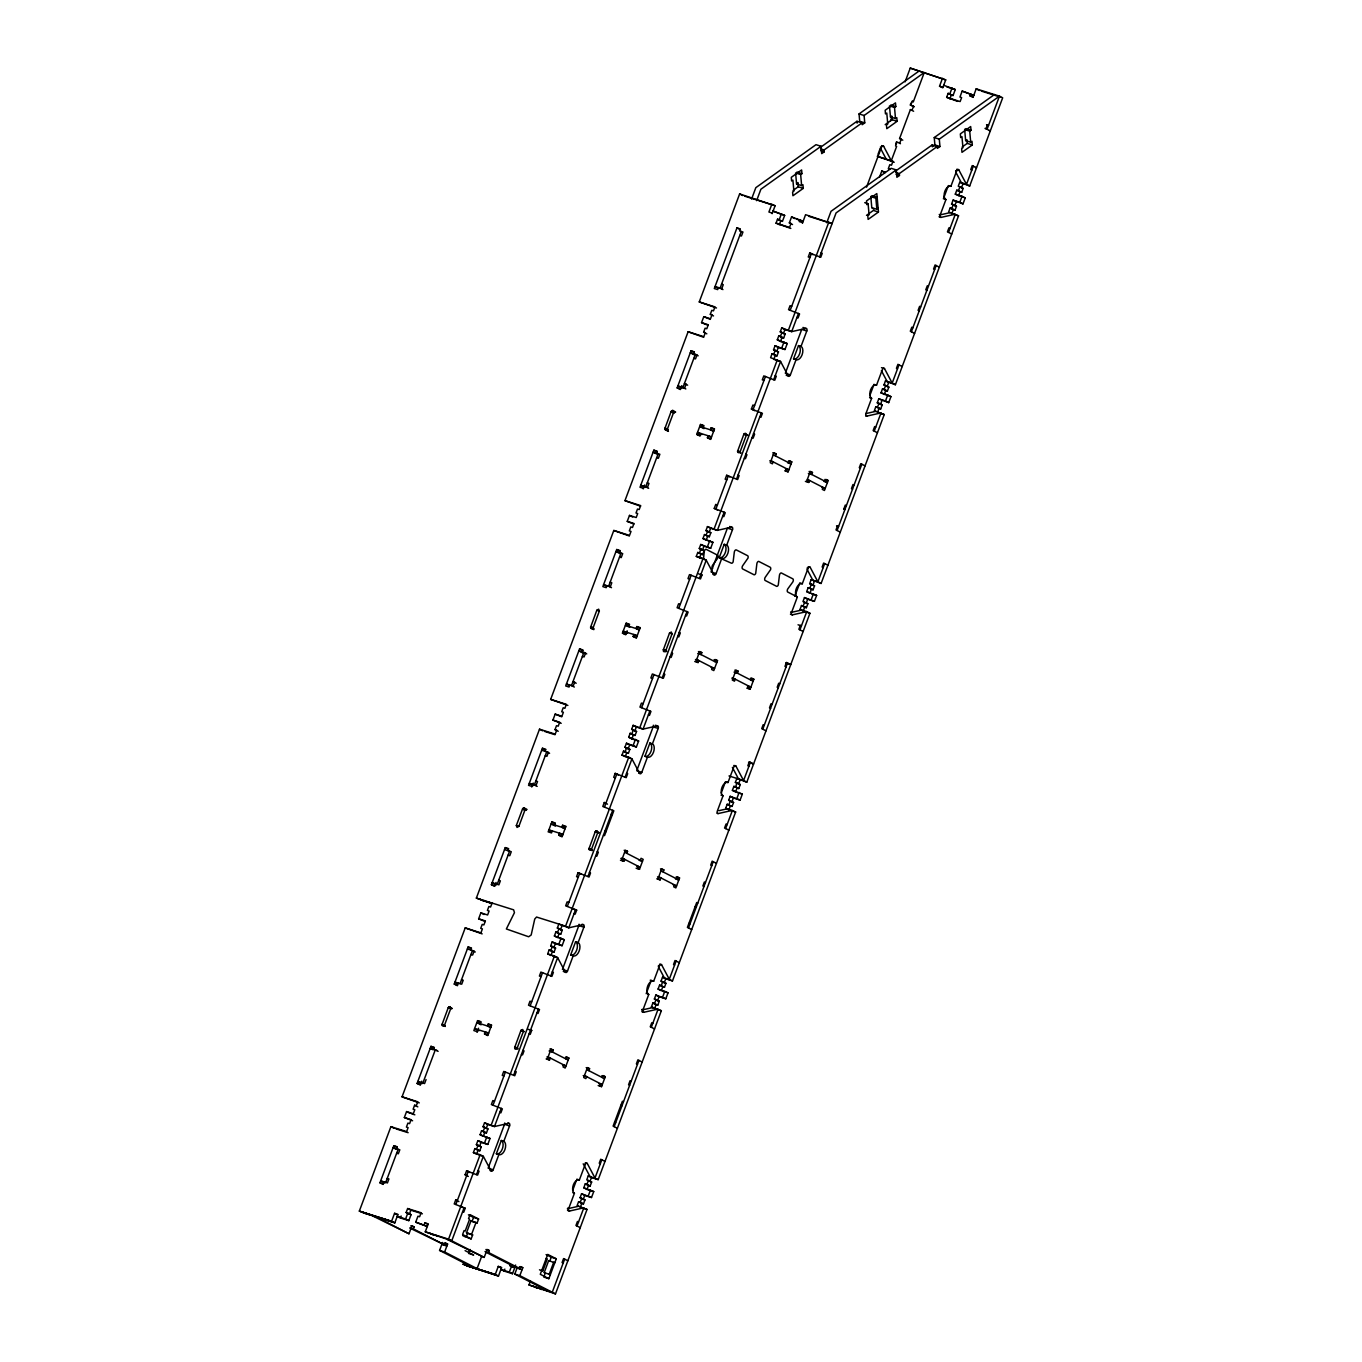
<?xml version="1.0" encoding="UTF-8"?>
<svg xmlns="http://www.w3.org/2000/svg" width="1362" height="1362" viewBox="0 0 1362 1362"><rect width="100%" height="100%" fill="white"/><g stroke="black" fill="none" stroke-linecap="round" stroke-linejoin="round"><path stroke-width="1.5" d="M703.541 558.573L704.239 551.729A2.128 1.192 -72.5 0 1 705.227 549.635L705.669 549.363A2.128 1.192 -72.5 0 1 706.265 549.38L717.57 555.168A2.128 1.192 -72.5 0 1 717.995 555.679L718.115 556.241M716.752 556.683L731.36 563.17A2.128 1.192 -72.5 0 0 733.131 561.842L734.288 552.274A2.128 1.192 -72.5 0 1 736.314 549.925L747.602 555.696A2.128 1.192 -72.5 0 1 747.976 558.114L742.75 565.605A2.128 1.192 -72.5 0 0 742.648 568.941L753.952 574.73A2.128 1.192 -72.5 0 0 755.706 573.402L756.863 563.817A2.128 1.192 -72.5 0 1 757.851 561.74L758.276 561.467A2.128 1.192 -72.5 0 1 758.889 561.485L770.194 567.256A2.128 1.192 -72.5 0 1 770.552 569.674L765.325 577.165A2.128 1.192 -72.5 0 0 764.678 579.429L764.797 579.991A2.128 1.192 -72.5 0 0 765.223 580.501L776.527 586.29A2.128 1.192 -72.5 0 0 777.123 586.307L777.566 586.035A2.128 1.192 -72.5 0 0 778.281 584.962L779.439 575.377A2.128 1.192 -72.5 0 1 780.426 573.3L780.852 573.01A2.128 1.192 -72.5 0 1 781.465 573.027L792.769 578.816A2.128 1.192 -72.5 0 1 793.195 579.327L793.314 579.889A2.128 1.192 -72.5 0 1 792.667 582.153L787.9 588.725A2.128 1.192 -72.5 0 0 787.253 590.989L787.372 591.551A2.128 1.192 -72.5 0 0 787.798 592.061L797.366 596.965L791.645 612.253A2.128 1.192 -72.5 0 0 792.446 614.841L806.747 611.623L809.947 613.258L746.785 782.18L736.842 778.417L735.361 782.401L740.247 784.563L738.766 788.547L733.88 786.368L732.398 790.352L735.599 791.986L737.08 788.019M441.918 1024.854L448.234 1007.71L450.056 1006.62L450.754 1008.51L444.557 1025.075C442.344 1028.157 440.284 1022.521 445.136 1026.488M516.334 825.542L517.049 827.432L518.871 826.342L525.051 809.777L524.353 807.904L522.531 808.994L516.334 825.542L518.871 826.342M590.529 627.405L596.828 610.261L598.65 609.172L599.348 611.061L593.168 627.627C590.938 630.708 588.878 625.073 593.73 629.04M514.598 1047.701L520.897 1030.574L522.719 1029.485L523.417 1031.357L517.237 1047.923C509.286 1049.472 524.37 1049.932 514.7 1047.123L517.237 1047.923M664.826 428.672L671.125 411.545L672.947 410.439L673.662 412.328L667.465 428.894C665.235 431.975 663.175 426.34 668.027 430.324M588.895 848.986L595.194 831.841L597.016 830.752L597.731 832.642L591.534 849.207C589.303 852.289 587.243 846.653 592.095 850.62M663.192 650.253L669.491 633.126L671.313 632.019L672.028 633.909L665.831 650.474C657.897 652.006 672.964 652.483 663.311 649.674L665.831 650.474M737.489 451.537L743.805 434.393L745.627 433.303L746.325 435.193L740.128 451.741C737.898 454.84 735.855 449.205 740.707 453.171M394.81 1222.889L391.592 1221.254L394.571 1213.304L397.942 1214.359L394.81 1222.889L359.33 1211.107L390.911 1126.646L406.625 1131.584L408.106 1127.617L406.421 1127.089L407.902 1123.105L409.587 1123.633L411.086 1119.666L404.344 1117.538L406.574 1111.579L413.299 1113.707L414.797 1109.724L413.112 1109.196L414.593 1105.229L416.278 1105.757L417.759 1101.773L402.045 1096.836L465.208 927.914L480.922 932.868L482.403 928.884L480.718 928.356L482.216 924.389L483.885 924.917L485.383 920.933L478.641 918.822L480.871 912.863L487.613 914.975L489.094 911.008L487.409 910.463L488.89 906.496L490.575 907.024L492.074 903.057M491.903 903.636L476.359 898.103L539.505 729.198L555.219 734.135L556.7 730.168L555.015 729.623L556.513 725.657L558.199 726.184L559.68 722.218L552.938 720.089L555.168 714.131L561.91 716.242L563.391 712.275L561.706 711.747L563.204 707.763L564.872 708.308L566.371 704.324L550.657 699.387L613.802 530.465L629.516 535.402L631.015 531.435L629.329 530.908L630.81 526.924L632.496 527.469L633.977 523.485L627.252 521.374L629.482 515.415L636.207 517.526L637.688 513.542L636.003 513.014L637.501 509.047L639.187 509.575L640.668 505.608L624.954 500.654L688.116 331.749L703.813 336.686L705.312 332.703L703.626 332.175L705.107 328.208L706.793 328.736L708.274 324.769L701.549 322.641L703.779 316.682L710.504 318.793L712.003 314.826L710.317 314.299L711.798 310.315L713.484 310.842L714.965 306.876L699.251 301.938L739.634 193.932L775.097 205.73L772.135 213.681M383.165 1184.429L379.947 1182.795L393.822 1145.697L397.193 1146.753L396.444 1148.745M421.76 1081.173L420.313 1085.071L417.095 1083.437L430.971 1046.339L434.342 1047.395L433.593 1049.387M457.462 985.713L454.244 984.062L468.119 946.965L471.49 948.037L470.741 950.012M496.074 882.44L494.61 886.339L491.393 884.704L505.268 847.607L508.639 848.662L507.89 850.654M545.038 751.296L545.787 749.304L542.417 748.249L528.541 785.346L531.912 786.402M582.187 651.938L582.936 649.946L579.565 648.891L565.707 685.971L569.061 687.044L569.81 685.052M619.335 552.563L620.085 550.588L616.714 549.516L602.855 586.613L606.209 587.669L606.958 585.694M656.501 453.205L657.233 451.214L653.862 450.158L640.004 487.255L643.375 488.311M681.817 385.633L680.353 389.532L677.152 387.898L691.028 350.8L694.382 351.856L693.65 353.848M739.787 235.456L741.473 235.984L742.954 232L739.6 230.944L740.332 228.952L736.961 227.897L714.301 288.523L717.672 289.595L718.404 287.603M384.067 1181.858L383.318 1183.85L379.947 1182.795M458.364 983.143L457.615 985.135L454.244 984.062M531.759 786.981L533.223 783.082M643.204 488.89L644.669 484.991M751.569 199.056L755.825 187.667L815.991 144.678L821.048 146.262L821.695 153.634L824.282 151.795L824.112 149.956L862.01 122.886L862.18 124.725L864.751 122.869L864.104 115.498L924.27 72.509L913.374 101.656L912.37 101.333M385.735 1182.386L398.13 1149.273M422.884 1083.028L435.278 1049.915L438.121 1051.362M460.05 983.67L472.427 950.54L475.27 952.004M497.198 884.313L509.575 851.182M621.021 553.091L608.644 586.222L611.487 587.669M658.169 453.733L645.792 486.847L648.652 488.311M741.268 231.472L720.089 288.131L722.95 289.595M426.068 1079.589L424.569 1083.556L417.845 1081.445L422.118 1083.624M756.625 200.657L760.881 189.25L821.048 146.262M771.896 204.096L768.917 212.029L772.288 213.102M415.716 1222.174L427.327 1226.464L415.716 1222.174L417.947 1216.215L419.615 1216.743L421.113 1212.759L407.647 1208.537L406.148 1212.503L411.052 1214.683L408.821 1220.641L400.394 1217.986L401.143 1216.011M480.19 1023.696L480.939 1021.704L477.568 1020.649L473.857 1030.574L477.228 1031.647M554.504 824.963L555.236 822.971L551.882 821.916L548.154 831.859L551.525 832.914L552.274 830.922M627.15 630.793L625.669 634.777L622.468 633.126L626.179 623.2L629.533 624.256L628.801 626.248M699.966 436.044L696.765 434.41L700.477 424.467L703.848 425.523L703.098 427.515M790.811 228.441L776.051 223.164L777.532 219.18L782.435 221.359L784.665 215.4L773.037 211.11L784.665 215.4M408.821 1220.641L405.604 1218.99L407.834 1213.031M779.217 219.725L781.447 213.749M477.075 1032.226L478.556 1028.242M700.868 433.474L700.119 435.465L696.765 434.41M411.052 1214.683L409.366 1214.138L410.847 1210.171L407.647 1208.537M779.268 224.798L780.749 220.831L777.532 219.18M369.017 1214.155L408.992 1233.768L411.971 1225.817L414.116 1226.907L413.367 1228.899L444.727 1244.953L445.476 1242.961L447.604 1244.051L444.642 1252.001L477.075 1268.601L481.433 1256.956M490.695 1027.629L487.494 1025.995L488.243 1024.003L491.597 1025.058L487.732 1035.58L484.514 1033.928L485.264 1031.953L488.464 1033.588M565.009 828.896L561.791 827.262L562.54 825.27L565.911 826.325L562.029 836.847L558.829 835.212L559.561 833.221L562.778 834.872M639.306 630.18L636.088 628.529L636.837 626.554L640.208 627.61L636.326 638.131L633.126 636.48L633.858 634.505L637.075 636.139M713.603 431.448L710.402 429.813L711.134 427.821L714.505 428.877L710.623 439.398L707.423 437.764L708.172 435.772L711.373 437.406M792.531 224.543L789.33 222.891L791.56 216.933L803.171 221.223L796.447 219.112M424.127 1224.813L424.876 1222.838L428.23 1223.893L425.267 1231.844L451.758 1240.799L464.136 1207.685M799.971 219.588L799.222 221.563L802.593 222.619M802.439 223.215L805.572 214.685L832.063 223.64L808.773 216.32M457.377 1200.484L455.691 1199.956L454.21 1203.923L465.208 1208.23L463.727 1212.214L462.654 1211.652M468.307 1176.428L465.106 1174.776L466.587 1170.809L477.602 1175.117L479.083 1171.133L478.011 1170.588M474.878 1148.609L478.096 1150.26L476.598 1154.227L473.397 1152.592L474.878 1148.609L479.782 1150.788L481.263 1146.804L476.377 1144.642L477.858 1140.658L487.8 1144.42L490.031 1138.462L480.088 1134.699L481.569 1130.732L486.455 1132.895L487.954 1128.928L483.05 1126.749L484.549 1122.782L494.474 1126.544L508.775 1123.309A2.128 1.192 -72.5 0 1 509.575 1125.897L503.821 1141.288A7.099 3.967 -72.5 0 1 504.876 1149.715A7.099 3.967 -72.5 0 1 498.884 1154.533L493.18 1169.754A2.128 1.192 -72.5 0 1 491.018 1170.809L489.997 1170.503M549.175 949.893L552.393 951.527L550.912 955.511L547.694 953.86L549.175 949.893L554.079 952.055L555.56 948.088L550.674 945.909L552.155 941.942L562.097 945.705L564.328 939.746L554.385 935.983L555.866 932L560.752 934.179L562.251 930.195L557.347 928.033L558.846 924.049L568.788 927.811L583.072 924.594A2.128 1.192 -72.5 0 1 583.889 927.182L578.135 942.555A7.099 3.967 -72.5 0 1 579.173 950.982A7.099 3.967 -72.5 0 1 573.181 955.818L567.494 971.021A2.128 1.192 -72.5 0 1 565.315 972.093L563.289 971.447M589.457 872.497L590.529 873.042L589.048 877.026L578.033 872.719L576.552 876.685L578.237 877.213M605.971 803.035L604.285 802.507L602.804 806.474L613.819 810.782L604.524 835.621L603.451 835.076M626.605 773.139L627.678 773.684L626.197 777.668L615.181 773.361L613.7 777.327L615.386 777.855M639.612 773.361L631.934 758.889L621.991 755.144L623.49 751.16L628.376 753.339L629.857 749.355L624.971 747.193L626.452 743.209L636.394 746.972L638.625 741.013L628.682 737.251L630.163 733.284L635.067 735.446L636.548 731.479L631.662 729.3L633.143 725.333L643.085 729.096L657.369 725.861A2.128 1.192 -72.5 0 1 658.187 728.449L652.432 743.839A7.099 3.967 -72.5 0 1 653.471 752.267A7.099 3.967 -72.5 0 1 647.478 757.085L641.791 772.305A2.128 1.192 -72.5 0 1 639.612 773.361L638.608 773.037M721.809 558.284L716.089 573.572A2.128 1.192 -72.5 0 1 713.909 574.628L706.231 560.174L696.305 556.411L697.787 552.444L702.673 554.606L704.154 550.64L699.268 548.46L700.749 544.494L710.692 548.256L712.922 542.28L702.979 538.535L704.477 534.551L709.364 536.73L710.845 532.746L705.959 530.584L707.44 526.6L717.382 530.363L731.666 527.145A2.128 1.192 -72.5 0 1 732.484 529.733L726.729 545.106A7.099 3.967 -72.5 0 1 727.938 553.057A7.099 3.967 -72.5 0 1 722.32 558.539L719.289 557.484L724.209 544.323L726.729 545.106M717.468 510.035L714.25 508.384L715.731 504.417L717.416 504.944M738.068 475.049L739.14 475.593L737.642 479.577L726.644 475.27L725.146 479.237L726.831 479.764M754.616 410.66L751.398 409.026L752.897 405.042L754.565 405.587M805.963 328.412L791.68 331.63L781.737 327.884L780.256 331.851L785.142 334.03L783.661 337.997L778.775 335.835L777.293 339.802L787.219 343.565L784.989 349.523L775.063 345.761L773.565 349.745L778.468 351.907L776.97 355.891L772.084 353.711L770.603 357.678L780.545 361.441L788.206 375.912A2.128 1.192 -72.5 0 0 790.386 374.856L796.072 359.636A7.099 3.967 -72.5 0 0 802.082 354.818A7.099 3.967 -72.5 0 0 801.026 346.391L806.781 331A2.128 1.192 -72.5 0 0 805.963 328.412L802.933 327.459M821.167 252.787L822.239 253.332L820.741 257.316L809.743 253.009L808.245 256.975L809.93 257.503M455.878 1204.451L468.273 1171.337M476.564 1149.136L478.045 1145.17M483.255 1131.26L484.736 1127.276M493.044 1105.093L505.421 1071.979M530.193 1005.735L542.57 972.604M550.861 950.421L552.359 946.437M557.552 932.527L559.033 928.561M567.341 906.36L579.718 873.246M604.49 807.002L616.867 773.888M625.158 751.688L626.656 747.721M631.849 733.812L633.347 729.828M641.638 707.644L654.015 674.513M678.787 608.286L691.164 575.156M699.472 552.972L700.953 548.988M706.146 535.079L707.644 531.112M715.935 508.911L728.312 475.798M753.084 409.553L765.478 376.44M773.769 354.239L775.25 350.272M780.46 336.363L781.941 332.379M790.232 310.195L811.429 253.536M472.018 1267.018L439.585 1250.418L442.565 1242.467M481.263 1146.804L479.577 1146.276L481.058 1142.309L477.858 1140.658M481.569 1130.732L484.77 1132.367L483.289 1136.351L480.088 1134.699M487.954 1128.928L486.268 1128.4L487.749 1124.416L484.549 1122.782M555.56 948.088L553.874 947.56L555.355 943.577L552.155 941.942M555.866 932L559.084 933.651L557.586 937.618L554.385 935.983M562.251 930.195L560.565 929.667L562.046 925.7M625.209 756.778L626.69 752.811L623.49 751.16M629.857 749.355L628.171 748.828L629.67 744.861L626.452 743.209M638.625 741.013L631.9 738.902L633.381 734.918L630.163 733.284M636.548 731.479L634.862 730.951L636.343 726.967L633.143 725.333M699.506 558.062L700.987 554.079L697.787 552.444M704.154 550.64L702.469 550.112L703.967 546.128L700.749 544.494M704.477 534.551L707.678 536.202L706.197 540.169L702.979 538.535M710.845 532.746L709.159 532.219L710.658 528.252L707.44 526.6M772.084 353.711L775.284 355.346L773.803 359.33L780.545 361.441L773.735 379.657M778.468 351.907L776.783 351.379L778.264 347.412L775.063 345.761M787.219 343.565L780.494 341.436L781.975 337.47L778.775 335.835M785.142 334.03L783.456 333.503L784.955 329.519L781.737 327.884M826.768 222.721L831.024 211.314L891.191 168.326L896.247 169.927L896.894 177.298L899.482 175.443L899.312 173.604L937.209 146.534L937.362 148.373L939.95 146.517L939.303 139.145L999.47 96.157L1002.67 97.809L969.693 185.998L959.75 182.253L958.269 186.219L963.155 188.399L961.674 192.365L956.771 190.186L955.29 194.17L965.232 197.933L963.002 203.891L953.059 200.129L951.578 204.113L956.464 206.275L954.983 210.259L950.097 208.08L948.599 212.046L958.542 215.809L895.396 384.731L885.453 380.968L883.972 384.952L888.858 387.114L887.377 391.098L882.474 388.919L880.993 392.903L890.935 396.648L888.705 402.624L878.762 398.862L877.281 402.829L882.167 405.008L880.686 408.975L875.8 406.812L874.302 410.779L884.244 414.542L821.099 583.464L811.156 579.701L809.658 583.668L814.561 585.847L813.063 589.814L808.177 587.652L806.696 591.619L809.896 593.27L811.394 589.286M732.398 790.352L742.341 794.097L740.111 800.073L730.168 796.31L728.67 800.277L733.573 802.456L732.075 806.423L727.189 804.261L725.708 808.228L735.65 811.99L672.487 980.912L662.545 977.15L661.064 981.117L665.95 983.296L664.469 987.263L659.583 985.101L658.084 989.067L668.027 992.83L665.797 998.789L655.871 995.026L654.373 999.01L659.276 1001.172L657.778 1005.156L652.892 1002.977L651.411 1006.961L661.353 1010.723L598.19 1179.628L588.248 1175.866L586.767 1179.85L591.653 1182.012L590.172 1185.996L585.285 1183.816L583.787 1187.8L593.73 1191.563L591.5 1197.521L581.557 1193.759L580.076 1197.726L584.962 1199.905L583.481 1203.872L578.595 1201.71L577.096 1205.676L587.039 1209.439L555.475 1293.9L519.824 1275.649L522.804 1267.699L520.659 1266.609L519.926 1268.601L488.566 1252.546L489.298 1250.554L487.17 1249.465L484.191 1257.415L448.558 1239.165L480.122 1154.704L473.397 1152.592M484.583 1142.786L486.813 1136.827M491.273 1124.893L554.436 955.988L547.694 953.86M558.897 944.053L561.11 938.095M575.598 909.595L568.788 927.811L565.57 926.177L628.733 757.255L621.991 755.144M633.194 745.337L635.424 739.362M639.868 727.444L703.03 558.522L696.305 556.411M707.491 546.605L709.721 540.646M714.182 528.728L777.327 359.806M781.788 347.889L784.018 341.913M788.479 329.996L828.862 222.006M476.53 1174.572L483.34 1156.355L480.122 1154.704M501.301 1108.327L494.474 1126.544L487.749 1124.416M513.678 1075.197L538.45 1008.953M550.827 975.839L557.637 957.622L554.436 955.988M587.975 876.481L612.747 810.237M625.124 777.106L631.934 758.889L628.733 757.255M649.895 710.879L643.085 729.096L636.343 726.967M662.272 677.748L687.044 611.504M699.421 578.39L706.231 560.174L703.03 558.522M724.192 512.146L717.382 530.363L710.658 528.252M736.57 479.032L761.341 412.788M798.49 313.413L791.68 331.63L784.955 329.519M819.686 256.771L836.081 212.915L896.247 169.927M530.635 1029.825L531.708 1030.37L530.227 1034.354L529.154 1033.809M568.822 902.393L567.137 901.865L565.656 905.832L576.671 910.139L575.173 914.123L574.1 913.579M700.919 574.406L701.975 574.968L700.494 578.935L689.478 574.628L687.997 578.595L689.683 579.139M504.757 1122.986A2.128 1.192 -72.5 0 1 504.536 1124.314L488.141 1168.17L493.18 1169.754M562.438 969.438L578.833 925.598A2.128 1.192 -72.5 0 0 579.054 924.253M653.334 725.231A2.128 1.192 -72.5 0 1 653.13 726.865L636.735 770.722L641.791 772.305M711.032 571.989L727.427 528.133L732.484 529.733M466.519 1232.78L470.98 1220.863L477.092 1223.008L478.59 1219.024L470.026 1214.649L468.545 1218.615L469.618 1219.16L465.157 1231.095L464.084 1230.55L462.603 1234.517L471.15 1238.892L472.648 1234.925L466.519 1232.78L472.648 1234.925M498.884 1154.533L496.347 1153.75L501.301 1140.488L503.821 1141.288M573.181 955.818L570.644 955.017L575.598 941.772L578.135 942.555M647.478 757.085L644.958 756.285L649.912 743.039L652.432 743.839M796.072 359.636L793.552 358.836L798.507 345.59L801.026 346.391M467.592 1233.342L466.11 1237.309L462.688 1235.555M477.092 1223.008L472.052 1221.408L473.533 1217.441L468.409 1214.802M471.575 1234.381L476.036 1222.446M877.996 154.349L880.192 148.458M890.459 121.014L891.923 117.098M905.117 81.822L910.242 68.1L945.722 79.898L942.742 87.832L939.542 86.198L942.504 78.247M866.538 187.173L881.435 147.3A2.128 1.192 -72.5 0 1 883.615 146.245L891.293 160.716L896.622 146.466L895.549 145.921L897.03 141.954L900.452 143.708M470.094 1249.465L468.596 1253.432L473.653 1255.015L465.106 1250.639M546.145 1058.938L549.499 1060.011L550.248 1058.019L546.877 1056.963M549.499 1060.011L547.371 1058.904L551.082 1048.978L553.227 1050.068L552.478 1052.06L549.107 1050.987M620.442 860.222L623.813 861.278L624.545 859.286L621.174 858.23M626.775 853.327L627.524 851.335L625.379 850.246L621.668 860.188L623.813 861.278M694.739 661.489L698.11 662.545L698.842 660.57L695.488 659.514M698.11 662.545L695.965 661.455L699.676 651.53L701.822 652.619L701.072 654.611L697.719 653.539M775.387 455.878L776.119 453.887L773.991 452.797L770.262 462.74L772.407 463.829L773.156 461.837L769.785 460.782M879.563 177.009L881.776 171.05L885.147 172.106M895.668 143.963L896.417 141.971M910.94 103.12L910.208 105.095L913.562 106.168L912.08 110.135L910.395 109.607L899.584 138.515L902.802 140.167M899.788 143.027L901.269 139.06L899.584 138.515M563.8 1064.948L563.051 1066.94L565.179 1068.029L568.907 1058.087L566.762 1056.997L566.013 1058.989M638.097 866.232L637.348 868.207L639.493 869.314L643.204 859.371L641.059 858.281L640.327 860.256M712.394 667.499L711.645 669.491L713.79 670.581L717.502 660.638L715.356 659.548L714.624 661.54M786.691 468.766L785.942 470.758L788.087 471.848L791.799 461.922L789.671 460.816L788.921 462.808M495.308 1274.338L498.271 1266.388L501.642 1267.46L498.509 1275.99L463.046 1264.191L498.509 1275.99M514.751 1267.767L509.865 1265.604L514.751 1267.767L512.521 1273.725L504.11 1271.086L504.842 1269.095M957.571 101.384L946.658 97.315L948.156 93.348L953.042 95.527L955.273 89.552L943.645 85.261M512.521 1273.725L509.32 1272.091L511.55 1266.132M949.825 93.876L952.055 87.917M949.876 98.966L951.357 94.982L948.156 93.348M519.926 1268.601L514.87 1267.018L515.619 1265.026M588.827 1070.668L589.576 1068.676L587.431 1067.587L583.719 1077.512L585.864 1078.619L586.596 1076.627L583.225 1075.571M656.79 878.831L660.161 879.886L660.893 877.894L657.54 876.839M663.124 871.935L663.873 869.943L661.728 868.854L658.016 878.796L660.161 879.886M731.837 678.123L735.208 679.178L734.458 681.17L732.313 680.064L736.042 670.138L738.17 671.228L737.438 673.22L734.067 672.147M805.385 481.382L808.756 482.437L809.505 480.445M808.756 482.437L806.627 481.348L810.339 471.405L812.467 472.495L811.735 474.487L808.364 473.431M547.218 1290.665L514.785 1274.066L517.015 1268.107L522.055 1269.69M962.168 91.101L973.779 95.374L962.168 91.101L959.938 97.06L961.623 97.587L960.125 101.554L946.658 97.315M600.148 1083.556L599.399 1085.548L601.544 1086.638L605.256 1076.712L603.111 1075.605L602.379 1077.597M674.445 884.84L673.696 886.815L675.841 887.922L679.553 877.979L677.408 876.89L676.676 878.865M748.742 686.107L747.993 688.099L750.139 689.189L753.85 679.246L751.722 678.157L750.973 680.149M823.04 487.375L822.308 489.367L824.436 490.473L828.147 480.531L826.019 479.441L825.27 481.416M987.075 129.288L999.47 96.157L976.179 88.836L973.047 97.366L969.829 95.732L970.578 93.74M555.475 1293.9L528.967 1284.928L530.465 1280.961M572.619 1190.524L576.143 1181.075M646.201 993.698L651.155 980.453L653.675 981.236L659.429 965.862A2.128 1.192 -72.5 0 1 661.609 964.807L669.287 979.261L676.097 961.044M721.213 793.076L725.452 781.72L727.989 782.52L733.743 767.129A2.128 1.192 -72.5 0 1 735.906 766.074L743.584 780.545L746.785 782.18M794.829 596.164L799.766 583.004M869.807 395.627L874.063 384.271M943.406 198.801L948.361 185.555M539.488 1269.81L542.842 1270.865L547.303 1258.948L546.23 1258.403M544.221 1272.568L548.665 1260.633L554.794 1262.778L553.721 1262.233L549.261 1274.151L550.333 1274.696L544.221 1272.568L545.277 1273.112L543.796 1277.079L548.852 1278.68L556.275 1258.794L547.728 1254.419L540.288 1274.287L548.852 1278.68M577.028 1226.021L583.838 1207.805L569.554 1211.022A2.128 1.192 -72.5 0 1 568.737 1208.434L574.423 1193.214A7.099 3.967 -72.5 0 1 573.385 1184.787A7.099 3.967 -72.5 0 1 579.378 1179.969L585.132 1164.578A2.128 1.192 -72.5 0 1 587.311 1163.523L594.99 1177.994L601.8 1159.777M651.325 1027.288L658.135 1009.072L643.851 1012.289A2.128 1.192 -72.5 0 1 643.034 1009.702L648.738 994.498A7.099 3.967 -72.5 0 1 647.682 986.071A7.099 3.967 -72.5 0 1 653.675 981.236M727.989 782.52A7.099 3.967 -72.5 0 0 721.996 787.338A7.099 3.967 -72.5 0 0 723.035 795.766L717.348 810.986A2.128 1.192 -72.5 0 0 718.149 813.574L732.433 810.356L725.623 828.573M796.344 596.539L796.838 596.692A7.099 3.967 -72.5 0 1 796.481 588.129A7.099 3.967 -72.5 0 1 802.286 583.787L808.041 568.414A2.128 1.192 -72.5 0 1 810.22 567.358L817.881 581.812L821.099 583.464M895.396 384.731L892.178 383.097L884.517 368.625A2.128 1.192 -72.5 0 0 882.338 369.681L876.583 385.071A7.099 3.967 -72.5 0 0 870.59 389.89A7.099 3.967 -72.5 0 0 871.629 398.317L865.943 413.537A2.128 1.192 -72.5 0 0 866.76 416.125L881.044 412.89L874.234 431.107M948.531 232.391L955.341 214.174L941.057 217.392A2.128 1.192 -72.5 0 1 940.24 214.804L945.926 199.584A7.099 3.967 -72.5 0 1 944.887 191.157A7.099 3.967 -72.5 0 1 950.88 186.339L956.635 170.965A2.128 1.192 -72.5 0 1 958.814 169.892L966.492 184.364L969.693 185.998M546.094 1254.589L551.235 1257.211L549.737 1261.178L548.665 1260.633M801.486 605.528L804.704 607.18L803.205 611.146L800.005 609.512L801.486 605.528L806.389 607.707L807.87 603.724L802.984 601.561L804.465 597.577L814.408 601.34L816.638 595.381L806.696 591.619M580.28 1202.237L581.761 1198.271M586.954 1184.344L588.452 1180.377M654.577 1003.505L656.058 999.538M661.268 985.628L662.749 981.644M728.874 804.789L730.355 800.805M738.766 788.547L735.565 786.895L737.046 782.929L735.361 782.401M803.171 606.056L804.653 602.089M813.063 589.814L809.862 588.18L811.343 584.196L809.658 583.668M880.686 408.975L877.468 407.34L878.967 403.356L877.281 402.829M887.377 391.098L884.159 389.447L885.64 385.48L883.972 384.952M954.983 210.259L951.783 208.607L953.264 204.641L951.578 204.113M961.674 192.365L958.456 190.731L959.955 186.747M580.314 1207.328L581.795 1203.344L578.595 1201.71M584.962 1199.905L583.277 1199.377L584.775 1195.393L581.557 1193.759M593.73 1191.563L587.005 1189.435L588.486 1185.468L585.285 1183.816M588.248 1175.866L591.448 1177.517L589.967 1181.484L591.653 1182.012M652.892 1002.977L656.092 1004.628L654.611 1008.595L651.411 1006.961M659.276 1001.172L657.591 1000.644L659.072 996.678L655.871 995.026M659.583 985.101L662.783 986.735L661.302 990.719L658.084 989.067M665.95 983.296L664.264 982.768L665.763 978.784L662.545 977.15M735.65 811.99L728.908 809.879L730.407 805.895L727.189 804.261M733.573 802.456L731.888 801.929L733.369 797.945L730.168 796.31M738.579 784.035L740.06 780.068M804.465 597.577L807.666 599.229L806.185 603.196L807.87 603.724M812.876 585.319L814.357 581.336M879.001 408.447L877.52 412.414L884.244 414.542M880.482 404.48L881.963 400.496M884.193 394.537L885.692 390.571M887.173 386.587L888.654 382.62M953.298 209.714L951.817 213.698L958.542 215.809M954.779 205.747L956.277 201.78M958.507 195.805L959.989 191.838M962.951 183.887L961.47 187.854L963.155 188.399M989.272 130.599L990.293 130.922L986.003 128.743L987.501 124.759L988.557 125.304L986.548 124.674M564.651 1259.135L552.257 1292.266L528.967 1284.928M588.299 1195.87L590.529 1189.911M614.177 1126.646L638.948 1060.419M662.596 997.154L664.826 991.196M688.474 927.931L713.245 861.686M736.893 798.421L739.123 792.463M750.394 762.328L743.584 780.545L729.01 775.948M762.771 729.198L787.542 662.953M799.937 629.84L806.747 611.623L800.005 609.512M811.19 599.706L813.42 593.73M824.691 563.596L817.881 581.812L811.156 579.701M837.085 530.482L861.84 464.238M888.705 402.624L885.504 400.973L887.735 395.014L880.993 392.903M898.988 364.88L892.178 383.097L885.453 380.968M911.382 331.749L936.154 265.505M963.002 203.891L959.801 202.257L962.032 196.281L955.29 194.17M973.302 166.147L966.492 184.364L959.75 182.253M671.892 410.609C676.676 411.869 674.565 414.457 671.125 411.545L673.662 412.328M523.297 808.058C528.064 809.317 525.97 811.922 522.531 808.994L525.051 809.777M717.468 558.505L712.701 565.077A2.128 1.192 -72.5 0 0 712.054 567.341L712.19 567.903A2.128 1.192 -72.5 0 0 712.615 568.414M864.751 122.869L859.711 121.286L859.047 113.914L919.214 70.926M820.792 147.13L856.953 121.286L862.01 122.886M800.652 174.557L801.946 173.638L801.622 169.944L791.288 177.332L791.611 181.01L792.905 180.09L793.893 191.157L792.599 192.076L792.922 195.753L803.257 188.382L802.933 184.687L801.639 185.607L796.583 184.023L795.612 172.957L800.652 174.557L801.639 185.607M894.528 107.479L895.821 106.559L895.481 102.882L885.164 110.254L885.487 113.948L886.781 113.029L887.752 124.078L886.458 124.998L886.781 128.692L897.115 121.303L896.792 117.626L895.498 118.545L890.459 116.962L889.471 105.895L894.528 107.479L895.498 118.545M796.583 184.023L797.877 183.104M890.459 116.962L891.752 116.025L892.076 119.72L885.181 124.64M793.042 190.476L798.2 186.781L803.257 188.382M937.209 146.534L932.153 144.934L932.323 146.79L934.894 144.934L934.247 137.562L994.413 94.574M895.992 170.778L932.153 144.934M870.812 196.622L872.089 195.685L877.145 197.286L875.851 198.205L870.812 196.622L871.782 207.671L876.839 209.254L878.132 208.335M964.671 129.543L965.964 128.624L971.004 130.207L970.68 126.53L960.346 133.902L960.67 137.596L961.964 136.677L962.951 147.726L961.657 148.645L961.981 152.34L972.315 144.951L971.991 141.273L970.697 142.193L965.641 140.609L964.671 129.543L969.71 131.127L971.004 130.207M868.105 203.738L866.811 204.658L866.487 200.98L876.822 193.591L878.456 212.029L868.122 219.401L867.798 215.724L869.075 214.804L868.105 203.738L864.734 202.683M965.641 140.609L966.935 139.673L967.258 143.368L962.1 147.062M866.504 215.366L873.4 210.429L878.456 212.029M940.086 214.89L950.284 212.591M865.789 413.605L875.987 411.307M791.492 612.338L801.69 610.04M718.813 810.696L727.393 808.756M641.655 1010.059L653.096 1007.488M567.358 1208.792L578.782 1206.204M945.722 79.898L910.242 68.1M981.321 91.084L1000.729 97.196M946.845 86.913L955.273 89.552M939.542 86.198L942.896 87.253M969.829 95.732L973.2 96.787M951.357 94.982L953.042 95.527M984.998 128.42L986.003 128.743M890.765 104.976L895.821 106.559M892.076 119.72L897.115 121.303M967.258 143.368L972.315 144.951M859.047 113.914L864.104 115.498M934.247 137.562L939.303 139.145M934.894 144.934L939.95 146.517M975.498 167.475L976.503 167.781L972.23 165.602L970.748 169.569L971.804 170.114M881.606 145.615L883.615 146.245M956.788 169.263L958.814 169.892M880.431 146.994L881.435 147.3M955.63 170.642L956.635 170.965M894.221 162.265L877.264 156.307L892.978 161.244L891.497 165.211L889.812 164.683L888.313 168.667L889.999 169.194M949.365 185.862L950.88 186.339M956.771 190.186L958.456 190.731M820.758 148.901L824.112 149.956M895.941 172.548L899.312 173.604M820.911 150.739L824.282 151.795M896.111 174.387L899.482 175.443M953.059 200.129L959.801 202.257M944.411 199.107L945.926 199.584M950.097 208.08L951.783 208.607M939.235 214.481L940.24 214.804M796.906 172.038L801.946 173.638M939.031 216.762L941.057 217.392M744.861 196.213L775.097 205.73M789.33 222.891L791.016 223.419L789.517 227.403L776.051 223.164M780.749 220.831L782.435 221.359M721.588 284.147L723.256 284.692L721.775 288.659L715.05 286.548L717.893 287.995M791.731 306.212L790.045 305.684L788.547 309.668L799.562 313.975L798.081 317.942L797.008 317.397M806.781 331L801.724 329.417L785.329 373.256L790.386 374.856M716.497 307.982L699.251 301.938M881.486 367.672L884.517 368.625M781.975 337.47L783.661 337.997M710.351 319.389L703.779 316.682M708.121 325.348L701.549 322.641M778.264 347.412L784.989 349.523M875.579 384.748L876.583 385.071M882.474 388.919L884.159 389.447M775.284 355.346L776.97 355.891M703.66 337.265L688.116 331.749M878.762 398.862L885.504 400.973M869.603 397.687L871.629 398.317M786.197 375.282L788.206 375.912M875.8 406.812L877.468 407.34M693.837 358.342L695.522 358.87L697.003 354.903L690.279 352.775L694.552 354.971M763.98 380.407L762.294 379.879L763.793 375.895L774.791 380.202L776.289 376.235L775.216 375.691M865.738 415.802L866.76 416.125M751.398 409.026L762.414 413.333L760.932 417.3L759.86 416.755M677.152 387.898L680.523 388.953M743.805 434.393L746.325 435.193M713.756 430.869L699.727 426.459L704.001 428.638M772.748 452.831L776.119 453.887M788.445 460.867L791.799 461.922M711.526 436.827L697.497 432.418L701.788 434.614M707.423 437.764L710.794 438.819M787.696 462.842L791.067 463.914L773.241 454.789M809.113 471.439L812.467 472.495M667.465 428.894L664.945 428.094L668.146 429.745M740.128 451.741L737.608 450.958L740.809 452.593M824.793 479.475L828.147 480.531M785.465 468.8L788.836 469.873L771.011 460.748M824.044 481.45L827.415 482.523L809.59 473.397M784.716 470.792L788.087 471.848M821.814 487.426L825.185 488.481L807.36 479.356M843.878 509.286L844.883 509.609L843.81 509.065L845.291 505.081L846.364 505.642M656.688 457.7L658.374 458.245L659.855 454.261L653.13 452.15L657.403 454.329M836.54 525.868L838.566 526.498L837.494 525.953L836.013 529.937L840.286 532.116M647.273 482.88L648.959 483.408L647.478 487.392L640.736 485.264L645.026 487.46M714.25 508.384L725.265 512.691L723.784 516.675L722.711 516.113M729.657 526.498L731.666 527.145M640.515 506.187L624.954 500.654M808.194 566.711L810.22 567.358M707.678 536.202L709.364 536.73M807.019 568.09L808.041 568.414M707.882 540.697L712.922 542.28M633.824 524.064L627.252 521.374M703.967 546.128L710.692 548.256M800.26 583.157L802.286 583.787M700.987 554.079L702.673 554.606M808.177 587.652L809.862 588.18M629.363 535.998L613.802 530.465M811.582 593.798L816.638 595.381M807.666 599.229L814.408 601.34M712.054 572.312L716.089 573.572M712.905 574.321L713.909 574.628M698.621 573.896L701.975 574.968M804.704 607.18L806.389 607.707M804.891 611.674L809.947 613.258M619.54 557.075L621.225 557.603L622.706 553.619L615.982 551.508L620.255 553.704M790.624 611.947L791.645 612.253M790.437 614.211L792.446 614.841M798.047 624.8L801.418 625.873L800.345 625.311L798.864 629.295L803.137 631.474M610.125 582.238L611.81 582.766L610.329 586.75L603.587 584.621L606.448 586.086M680.268 604.302L678.582 603.775L677.101 607.741L688.116 612.049L686.635 616.033L685.563 615.488M785.704 663.022L790.76 664.605L786.47 662.409L784.989 666.393L786.061 666.937M596.828 610.261L599.348 611.061M669.491 633.126L672.028 633.909M639.459 629.602L625.43 625.175L629.704 627.371M698.451 651.564L701.822 652.619M714.131 659.583L717.502 660.638M637.229 635.56L623.2 631.151L627.473 633.33M622.468 633.126L625.822 634.198M633.126 636.48L636.497 637.535M734.799 670.172L738.17 671.228M593.168 627.627L590.631 626.826L593.849 628.461M750.479 678.191L753.85 679.246M711.168 667.533L714.539 668.589L696.714 659.463M747.517 686.142L750.888 687.197L733.062 678.089M746.768 688.133L750.139 689.189M582.391 656.433L584.077 656.961L585.558 652.994L578.833 650.866L583.106 653.062M652.534 678.497L650.849 677.97L652.33 673.986L663.345 678.293L664.826 674.326L663.771 673.781M643.119 703.66L641.434 703.132L639.953 707.116L650.968 711.424L649.47 715.39L648.414 714.846M655.343 725.231L657.369 725.861M653.13 726.865L658.187 728.449M567.886 705.431L550.657 699.387M748.555 762.38L753.595 763.963L749.321 761.784L747.84 765.75L748.913 766.295M733.897 765.444L735.906 766.074M633.381 734.918L635.067 735.446M561.74 716.838L555.168 714.131M561.195 723.324L552.938 720.089M629.67 744.861L636.394 746.972M733.88 786.368L735.565 786.895M626.69 752.811L628.376 753.339M544.681 731.445L555.066 734.714M737.285 792.514L742.341 794.097M733.369 797.945L740.111 800.073M721.009 795.136L723.035 795.766M730.407 805.895L732.075 806.423M541.684 750.241L548.409 752.352L546.928 756.319L545.243 755.791M717.144 813.25L718.149 813.574M535.828 780.971L537.513 781.499L536.032 785.465L529.29 783.354L533.563 785.551M595.194 831.841L597.731 832.642M565.162 828.317L551.133 823.908L555.407 826.104M624.154 850.28L627.524 851.335M562.932 834.276L548.903 829.867L551.746 831.331M639.084 860.29L642.455 861.363L624.647 852.237M558.829 835.212L562.183 836.268M660.502 868.888L663.873 869.943M591.534 849.207L589.014 848.407L592.215 850.041M676.182 876.924L679.553 877.979M636.871 866.266L640.225 867.322L622.417 858.196M675.45 878.916L678.804 879.971L660.996 870.846M636.122 868.241L639.493 869.314M673.22 884.874L676.573 885.93L658.765 876.805M504.519 849.599L511.261 851.71L509.78 855.694L508.094 855.166M498.679 880.329L500.365 880.856L498.884 884.84L492.142 882.712L496.415 884.908M573.3 909.084L576.671 910.139M491.393 884.704L494.764 885.76M582.051 924.27L583.072 924.594M578.833 925.598L583.889 927.182M476.359 898.103L513.644 909.833L514.444 912.676L506.358 928.969L528.66 936.767L531.18 934.979L534.738 919.061L536.543 917.035L565.57 926.177M659.583 964.16L661.609 964.807M559.084 933.651L560.752 934.179M658.425 965.539L659.429 965.862M559.271 938.146L564.328 939.746M485.212 921.512L478.641 918.822M555.355 943.577L562.097 945.705M665.763 978.784L672.487 980.912M552.393 951.527L554.079 952.055M662.783 986.735L664.469 987.263M482.165 933.889L465.208 927.914M552.58 956.039L557.637 957.622L565.315 972.093M662.988 991.247L668.027 992.83M659.072 996.678L665.797 998.789M647.716 994.175L648.738 994.498M563.442 969.761L567.494 971.021M656.092 1004.628L657.778 1005.156M467.37 948.956L474.112 951.085L472.631 955.051L470.946 954.524M656.297 1009.123L661.353 1010.723M541.089 976.588L539.403 976.06L540.884 972.076L551.899 976.384L553.381 972.417L552.308 971.872M642.03 1009.395L643.034 1009.702M641.825 1011.66L643.851 1012.289M461.531 979.687L463.216 980.231L461.718 984.198L454.993 982.087L457.836 983.534M531.674 1001.751L529.988 1001.223L528.507 1005.207L539.505 1009.514L538.024 1013.481L536.951 1012.936M528.337 1029.314L531.708 1030.37M448.234 1007.71L450.754 1008.51M520.897 1030.574L523.417 1031.357M490.865 1027.05L476.836 1022.641L481.109 1024.82M549.856 1049.012L553.227 1050.068M565.536 1057.031L568.907 1058.087M488.635 1033.009L474.606 1028.599L478.879 1030.779M484.514 1033.928L487.885 1035.001M586.205 1067.621L589.576 1068.676M444.557 1025.075L442.037 1024.275L445.238 1025.909L442.718 1025.126L443.791 1025.671M601.885 1075.639L605.256 1076.712M562.557 1064.982L565.928 1066.037L548.103 1056.929M598.922 1083.59L602.276 1084.646L584.468 1075.537M598.173 1085.582L601.544 1086.638M436.964 1050.442L430.222 1048.314L433.082 1049.779M503.94 1075.946L502.255 1075.418L503.736 1071.434L514.751 1075.742L516.232 1071.775L515.159 1071.23M494.525 1101.126L492.84 1100.581L491.359 1104.565L502.357 1108.872L500.875 1112.839L499.803 1112.294M417.095 1083.437L420.466 1084.492M507.754 1123.003L508.775 1123.309M504.536 1124.314L509.575 1125.897M419.292 1102.897L402.045 1096.836M585.285 1162.893L587.311 1163.523M484.77 1132.367L486.455 1132.895M583.106 1163.948L585.132 1164.578M411.46 1113.758L414.831 1114.814M484.974 1136.878L490.031 1138.462M412.601 1120.773L404.344 1117.538M481.058 1142.309L487.8 1144.42M591.448 1177.517L598.19 1179.628M576.858 1179.169L579.378 1179.969M478.096 1150.26L479.782 1150.788M588.486 1185.468L590.172 1185.996M396.087 1128.911L408.14 1132.69M478.283 1154.755L483.34 1156.355L491.018 1170.809M584.775 1195.393L591.5 1197.521M572.908 1192.737L574.423 1193.214M581.795 1203.344L583.481 1203.872M582 1207.856L587.039 1209.439M396.631 1153.239L398.317 1153.784L399.815 1149.8L393.073 1147.689L395.933 1149.136M465.106 1174.776L466.774 1175.304M567.733 1208.111L568.737 1208.434M567.528 1210.392L569.554 1211.022M387.234 1178.419L388.919 1178.947L387.421 1182.931L380.696 1180.803L384.969 1182.999M461.837 1207.175L465.208 1208.23M473.533 1217.441L478.59 1219.024M410.847 1210.171L422.39 1213.797M551.235 1257.211L556.275 1258.794M467.796 1237.837L471.15 1238.892M405.604 1218.99L397.193 1216.351L400.394 1217.986M410.745 1225.851L414.116 1226.907M485.928 1249.499L489.298 1250.554M359.33 1211.107L391.592 1221.254M425.267 1231.844L448.558 1239.165M409.996 1227.826L413.367 1228.899M485.195 1251.491L488.566 1252.546M444.233 1242.995L447.604 1244.051M519.433 1266.643L522.804 1267.699M444.727 1244.953L410.166 1228.252M484.191 1257.415L446.702 1239.216M441.816 1244.459L446.872 1246.043M509.32 1272.091L500.893 1269.435L504.11 1271.086M439.585 1250.418L444.642 1252.001M514.785 1274.066L519.824 1275.649M976.179 88.836L979.38 90.488M913.374 101.656L912.302 101.111L910.82 105.078L914.242 106.832M910.395 109.607L913.613 111.241M962.032 196.281L965.232 197.933M953.264 204.641L956.464 206.275M881.776 171.05L884.994 172.685M950.012 228.407L948.939 227.863L947.458 231.846L951.732 234.026M872.259 208.199L873.978 209.067M939.354 267.156L935.081 264.96L933.583 268.944L934.655 269.489M928.339 286.378L927.284 285.833L925.785 289.8L926.858 290.344M791.56 216.933L794.761 218.567M739.634 193.932L742.835 195.583M920.661 306.91L919.605 306.365L918.107 310.332L919.18 310.894M809.743 253.009L812.944 254.643M736.961 227.897L740.179 229.531M912.863 327.782L911.791 327.238L910.31 331.204L914.583 333.401M902.206 366.514L897.933 364.318L896.434 368.302L897.507 368.847M885.64 385.48L888.858 387.114M780.256 331.851L783.456 333.503M887.735 395.014L890.935 396.648M777.293 339.802L780.494 341.436M710.317 314.299L713.518 315.933M878.967 403.356L882.167 405.008M773.565 349.745L776.783 351.379M703.626 332.175L706.827 333.826M875.715 427.14L874.642 426.595L873.161 430.562L877.434 432.758M691.028 350.8L694.228 352.435M698.178 355.822L695.335 354.375L682.941 387.489L685.801 388.953M865.057 465.872L860.784 463.693L859.286 467.66L860.358 468.205M687.64 385.157L684.422 383.522L686.107 384.05L684.626 388.017L677.901 385.906L682.175 388.085M753.544 433.644L754.616 434.206L753.135 438.172L752.062 437.628M854.042 485.093L852.97 484.549L851.488 488.532L852.561 489.077M744.571 433.456L747.772 435.091M744.095 433.865L747.295 435.517M711.134 427.821L714.352 429.473M700.477 424.467L703.677 426.119M672.453 410.405L675.654 412.039M671.432 411.018L674.633 412.652M745.865 454.193L746.938 454.738L745.457 458.705L744.384 458.16M664.911 429.268L668.129 430.92M665.218 429.728L668.419 431.379M726.644 475.27L729.845 476.904M653.862 450.158L657.08 451.792M827.909 565.247L823.618 563.051L822.137 567.018L823.21 567.579M811.343 584.196L814.561 585.847M705.959 530.584L709.159 532.219M699.268 548.46L702.469 550.112M629.482 515.415L632.683 517.049M616.714 549.516L619.931 551.167M679.246 632.377L680.319 632.921L678.821 636.905L677.765 636.343M779.745 683.826L778.672 683.281L777.191 687.248L778.264 687.793M698.944 653.505L716.752 662.63M735.293 672.113L753.118 681.238M636.837 626.554L640.038 628.188M626.179 623.2L629.38 624.835M671.568 652.909L672.641 653.454L671.143 657.437L670.087 656.893M772.067 704.358L770.994 703.813L769.513 707.797L770.586 708.342M590.614 628.001L593.815 629.636M764.269 725.231L763.197 724.686L761.716 728.653L765.989 730.849M579.565 648.891L582.783 650.525M586.733 653.913L583.872 652.466L571.495 685.58L574.338 687.044M576.194 683.247L572.976 681.613L574.662 682.141L573.181 686.107L566.439 683.996L569.299 685.444M737.046 782.929L740.247 784.563M631.662 729.3L634.862 730.951M628.682 737.251L631.9 738.902M624.971 747.193L628.171 748.828M728.67 800.277L731.888 801.929M725.708 808.228L728.908 809.879M555.015 729.623L558.233 731.275M727.121 824.589L726.048 824.044L724.567 828.011L728.84 830.207M539.505 729.198L542.723 730.832M615.181 773.361L618.399 774.995M542.417 748.249L545.634 749.883M549.584 753.288L546.724 751.824L534.347 784.938L537.19 786.402M604.285 802.507L607.503 804.142M716.446 863.321L712.173 861.142L710.692 865.108L711.764 865.653M611.266 814.204L612.321 814.748M604.949 831.109L606.005 831.654M705.448 882.559L704.375 881.997L702.894 885.981L703.95 886.526M595.96 830.905L599.178 832.557M595.5 831.331L598.701 832.965M562.54 825.27L565.741 826.921M523.842 807.853L527.06 809.505M551.882 821.916L555.083 823.567M621.191 858.571L624.579 860.307M522.821 808.466L526.038 810.118M597.271 851.642L598.327 852.186L596.845 856.153L595.773 855.608M697.77 903.091L696.697 902.546L687.401 927.386L691.692 929.565M548.75 830.445L549.805 831.007M695.216 906.513L696.271 907.058M688.9 923.402L689.972 923.947M578.033 872.719L581.251 874.353M505.268 847.607L508.469 849.258M679.298 962.696L675.024 960.499L673.543 964.483L674.616 965.028M557.347 928.033L560.565 929.667M661.064 981.117L664.264 982.768M488.226 901.848L491.444 903.483M483.987 900.52L487.204 902.155M480.037 899.26L483.238 900.912M550.674 945.909L553.874 947.56M654.373 999.01L657.591 1000.644M480.871 912.863L484.089 914.498M652.807 1023.322L651.751 1022.777L650.253 1026.744L654.543 1028.94M468.119 946.965L471.32 948.616M642.149 1062.054L637.876 1059.857L636.394 1063.841L637.45 1064.386M631.151 1081.275L630.078 1080.73L628.58 1084.697L629.653 1085.259M521.186 1030.047L524.404 1031.698M550.333 1050.953L568.158 1060.079M586.699 1069.562L604.507 1078.687M488.243 1024.003L491.444 1025.637M477.568 1020.649L480.786 1022.283M449 1006.773L452.201 1008.425M448.524 1007.199L451.724 1008.833M522.957 1050.357L524.029 1050.902L522.548 1054.886L521.476 1054.341M623.473 1101.807L622.4 1101.262L613.104 1126.102L617.378 1128.298M620.902 1105.246L621.974 1105.791M614.602 1122.135L615.658 1122.68M430.971 1046.339L434.172 1047.974M605 1161.411L600.727 1159.232L599.246 1163.199L600.302 1163.744M483.05 1126.749L486.268 1128.4M583.787 1187.8L587.005 1189.435M414.593 1105.229L417.811 1106.863M476.377 1144.642L479.577 1146.276M580.076 1197.726L583.277 1199.377M406.574 1111.579L409.775 1113.231M578.51 1222.037L577.437 1221.493L575.956 1225.477L580.229 1227.656M390.911 1126.646L394.112 1128.281M466.587 1170.809L469.788 1172.444M393.822 1145.697L397.023 1147.332M455.691 1199.956L458.892 1201.59M567.852 1260.786L563.579 1258.59L562.08 1262.557L563.153 1263.119M470.98 1220.863L472.052 1221.408M541.787 1270.32L542.842 1270.865M485.349 1251.899L514.87 1267.018M406.148 1212.503L409.366 1214.138M424.876 1222.838L428.077 1224.472M394.571 1213.304L397.772 1214.938M498.271 1266.388L501.488 1268.039M434.58 1234.772L437.781 1236.407M538.296 1287.856L541.497 1289.508M429.915 1233.308L433.133 1234.942M533.632 1286.392L536.832 1288.043M389.975 1220.744L393.192 1222.378M493.691 1273.845L496.892 1275.479M388.374 1220.233L391.575 1221.884M492.074 1273.334L495.291 1274.968M386.757 1219.722L389.958 1221.373M490.456 1272.823L493.674 1274.457M385.14 1219.228L388.357 1220.863M488.856 1272.312L492.057 1273.964M383.522 1218.718L386.74 1220.352M487.238 1271.802L490.439 1273.453M381.922 1218.207L385.123 1219.841M485.621 1271.308L488.839 1272.942M380.304 1217.696L383.505 1219.348M484.004 1270.797L487.221 1272.431M378.687 1217.185L381.905 1218.837M482.403 1270.286L485.604 1271.921M377.07 1216.692L380.287 1218.326M480.786 1269.776L483.987 1271.427M375.469 1216.181L378.67 1217.815M479.169 1269.265L482.386 1270.916M373.852 1215.67L408.992 1233.768M477.551 1268.771L480.769 1270.406M372.235 1215.159L375.452 1216.811M475.951 1268.26L479.152 1269.895M370.617 1214.649L373.835 1216.3M474.334 1267.75L477.534 1269.384M472.716 1267.239L475.934 1268.89M367.399 1213.644L370.6 1215.279M471.099 1266.728L474.317 1268.38M365.782 1213.133L368.983 1214.768M469.498 1266.217L472.699 1267.869M364.165 1212.623L367.382 1214.274M467.881 1265.724L471.082 1267.358M362.564 1212.112L365.765 1213.763M466.264 1265.213L469.464 1266.847M360.947 1211.618L364.148 1213.253M464.646 1264.702L467.864 1266.354M955.681 171.935L961.436 182.78M880.482 148.271L886.236 159.133M881.384 370.651L887.139 381.496M807.087 569.384L812.842 580.229M732.398 767.385L738.527 778.945M658.323 966.526L664.23 977.678M583.787 1164.833L589.933 1176.41M969.71 131.127L970.697 142.193M875.851 198.205L876.839 209.254M856.953 121.286L857.124 123.125M797.843 182.576L798.2 186.781M724.209 544.323A7.099 3.967 -72.5 0 1 725.418 552.257A7.099 3.967 -72.5 0 1 719.8 557.756M798.507 345.59A7.099 3.967 -72.5 0 1 799.545 354.018A7.099 3.967 -72.5 0 1 793.552 358.836M649.912 743.039A7.099 3.967 -72.5 0 1 650.951 751.466A7.099 3.967 -72.5 0 1 644.958 756.285M575.598 941.772A7.099 3.967 -72.5 0 1 576.654 950.199A7.099 3.967 -72.5 0 1 570.644 955.017M501.301 1140.488A7.099 3.967 -72.5 0 1 502.34 1148.915A7.099 3.967 -72.5 0 1 496.347 1153.75M650.219 980.231A7.099 3.967 -72.5 0 1 651.155 980.453"/></g></svg>
